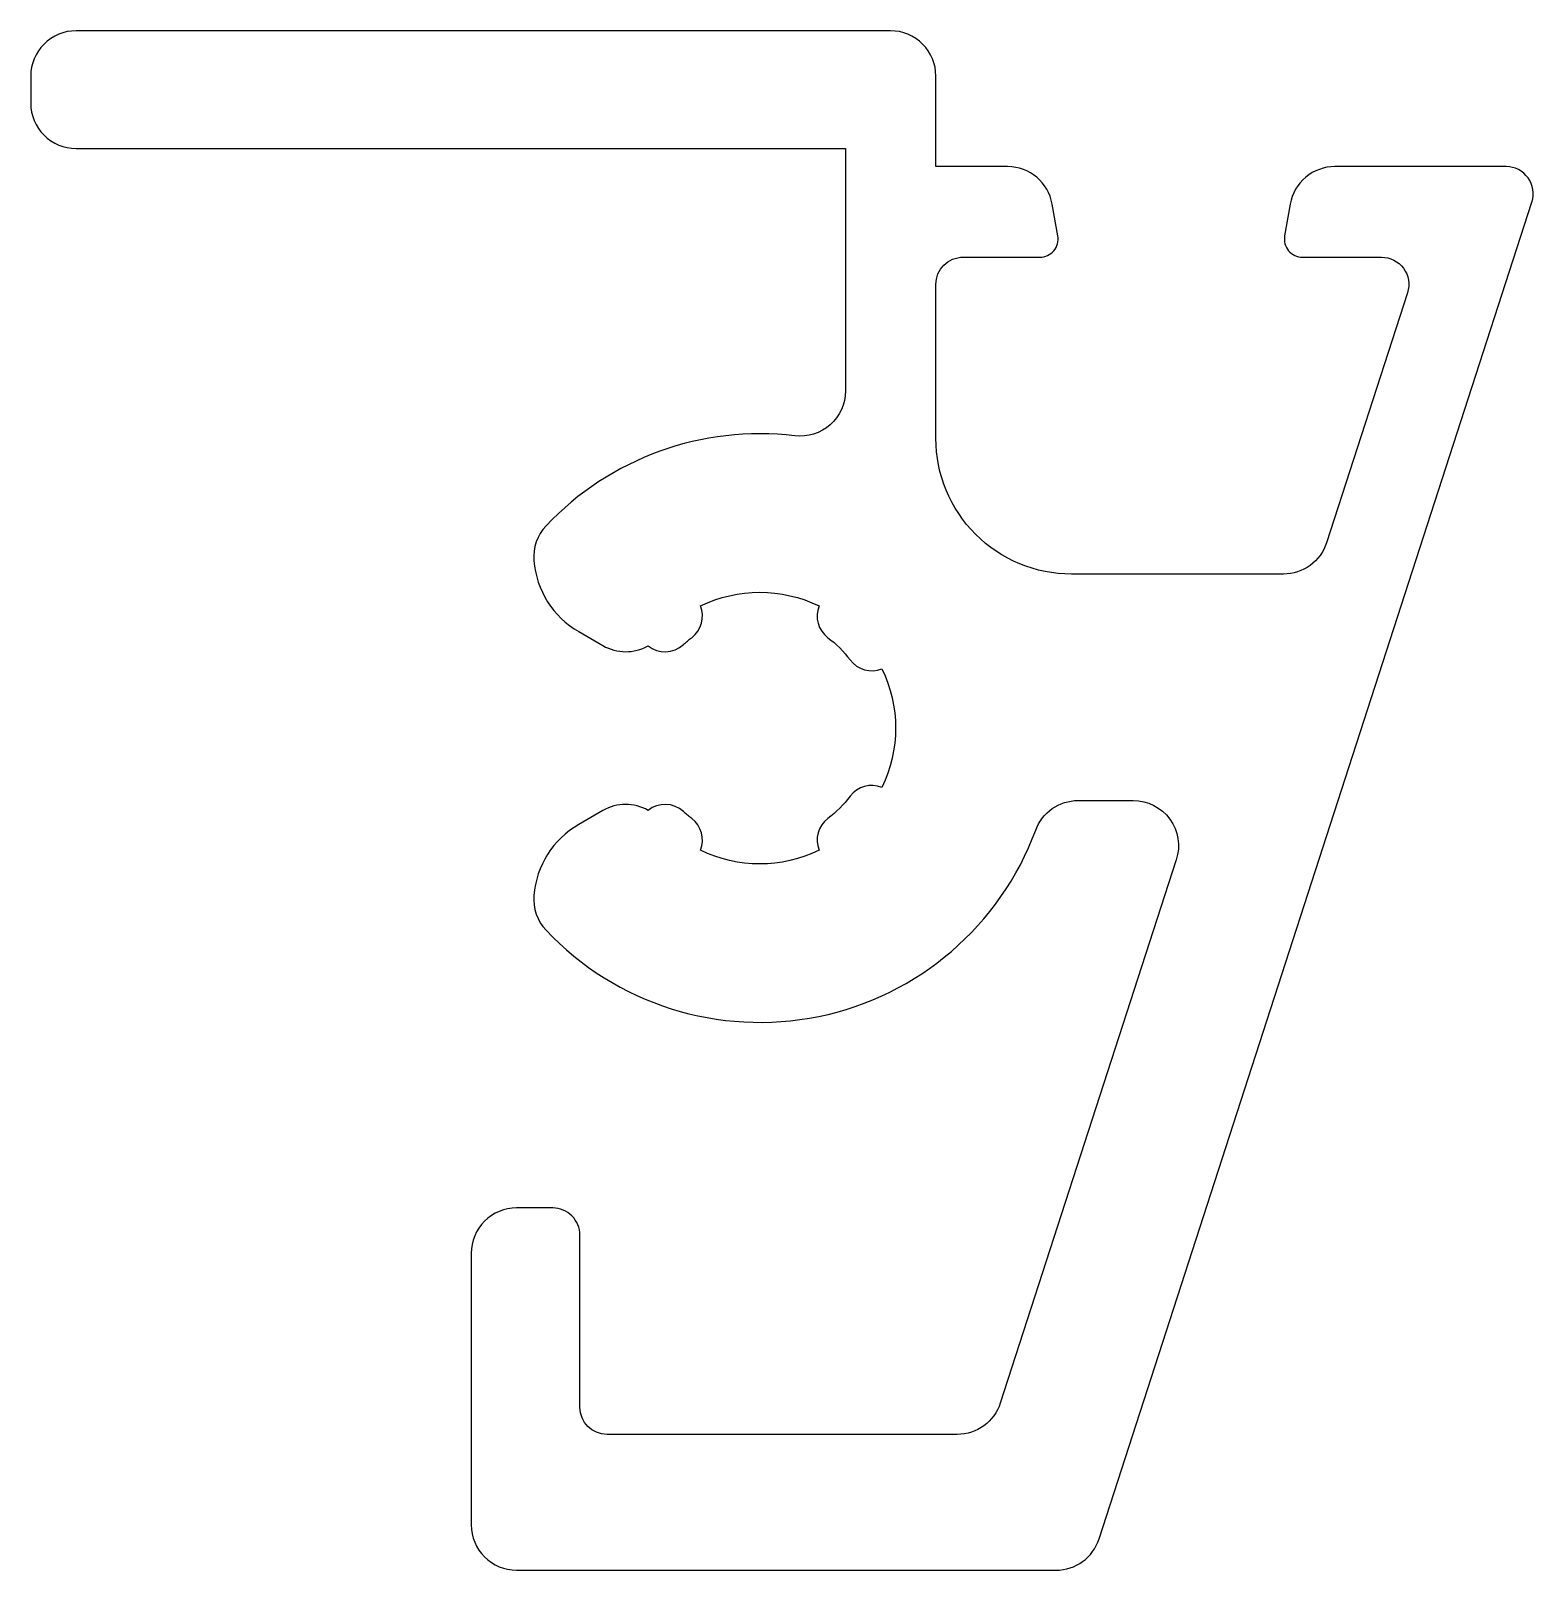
# Model space of a CAD drawing. Extents: x 1423.3 to 1439.9, y -14.7 to 2.3.
import ezdxf

# ---------------------------------------------------------------- set-up
doc = ezdxf.new("R2010")
doc.units = 0
doc.header["$LTSCALE"] = 15
doc.layers.get('0').update_dxf_attribs({"linetype": 'CONTINUOUS'})

msp = doc.modelspace()

# ---------------------------------------------------------------- linework, layer by layer
msp.add_lwpolyline([(1428.956, -3.193, 0.213387), (1428.821, -3.578, 0.245682), (1429.317, -4.361), (1429.585, -4.516, 0.266565), (1430.083, -4.517, 0.369542), (1430.473, -4.504, -0.023832), (1430.565, -4.428, 0.338896), (1430.662, -4.077, -0.2298), (1431.972, -4.077, 0.338896), (1432.07, -4.428, -0.069783), (1432.315, -4.673, 0.338896), (1432.667, -4.771, -0.2298), (1432.667, -6.081, 0.338896), (1432.315, -6.179, -0.069783), (1432.07, -6.424, 0.338896), (1431.972, -6.776, -0.2298), (1430.662, -6.776, 0.338896), (1430.565, -6.424, -0.023832), (1430.473, -6.348, 0.369542), (1430.083, -6.335, 0.266565), (1429.585, -6.336), (1429.317, -6.491, 0.245682), (1428.821, -7.274, 0.213387), (1428.956, -7.659, 0.556145), (1434.366, -6.553, -0.313939), (1434.835, -6.226), (1435.443, -6.226, -0.509245), (1435.919, -6.88), (1433.975, -12.88, -0.325166), (1433.5, -13.226), (1429.63, -13.226, -0.414208), (1429.33, -12.926), (1429.33, -11.026, 0.414214), (1429.03, -10.726), (1428.63, -10.726, 0.414214), (1428.13, -11.226), (1428.13, -14.226, 0.414214), (1428.63, -14.726), (1434.59, -14.726, 0.325173), (1435.066, -14.38), (1439.848, 0.382, 0.239965), (1439.805, 0.65, 0.239953), (1439.563, 0.774), (1437.671, 0.774, 0.176328), (1437.349, 0.657, 0.176326), (1437.178, 0.361), (1437.116, 0.009, 0.221693), (1437.16, -0.155, 0.221708), (1437.313, -0.226), (1438.187, -0.226, -0.509248), (1438.473, -0.618), (1437.578, -3.38, -0.15849), (1437.397, -3.63, -0.158514), (1437.103, -3.726), (1434.763, -3.726, -0.414214), (1433.263, -2.226), (1433.263, -0.526, -0.198919), (1433.351, -0.314, -0.198893), (1433.563, -0.226), (1434.413, -0.226, 0.221686), (1434.566, -0.155, 0.221712), (1434.61, 0.009), (1434.548, 0.361, 0.363983), (1434.056, 0.774), (1433.263, 0.774), (1433.263, 1.774, 0.198912), (1433.117, 2.128, 0.198912), (1432.763, 2.274), (1423.763, 2.274, 0.414214), (1423.263, 1.774), (1423.263, 1.474, 0.414214), (1423.763, 0.974), (1432.263, 0.974), (1432.263, -1.703, -0.449576), (1431.704, -2.199, 0.237475)], format="xyb", close=True)

doc.saveas('drawing.dxf')
